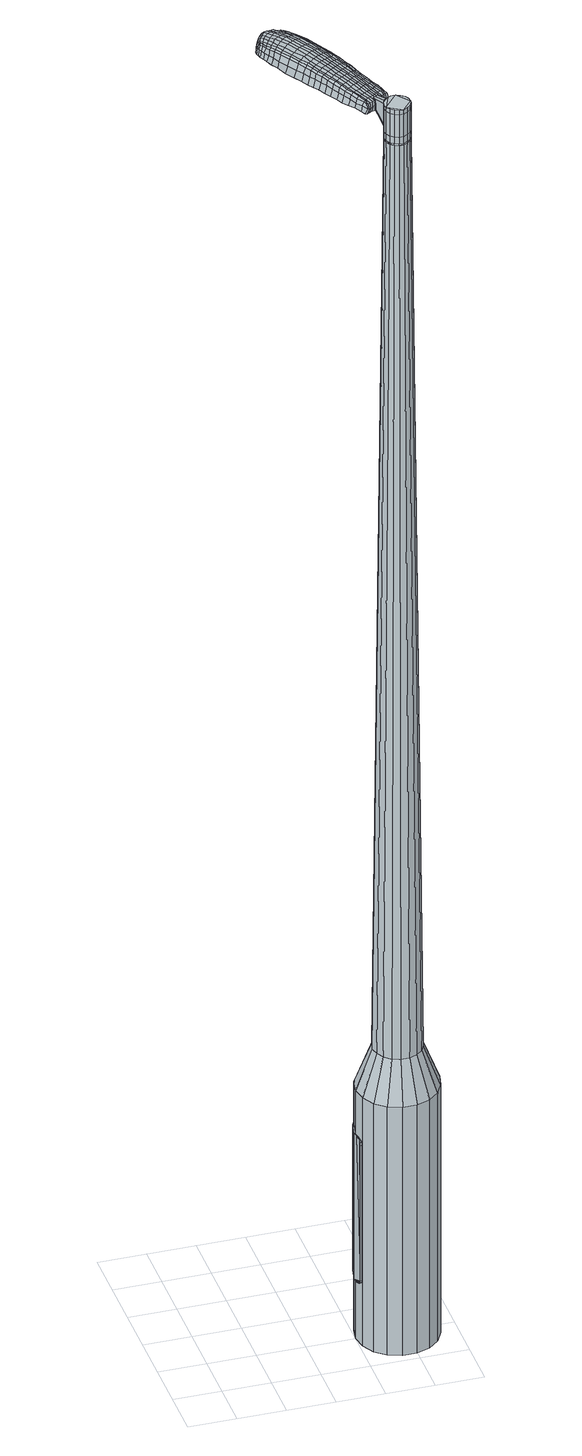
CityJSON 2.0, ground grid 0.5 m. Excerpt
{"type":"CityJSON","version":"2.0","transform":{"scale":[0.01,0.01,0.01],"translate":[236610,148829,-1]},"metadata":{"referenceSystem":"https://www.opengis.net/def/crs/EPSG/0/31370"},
"CityObjects":{
"object1":{"type":"GenericCityObject","attributes":{"cluster":226,"mean_distance_to_centroid":0.3,"new_centroid_x":236611.95,"new_centroid_y":148829.5,"mean_distance_to_camera":7.6,"H1":8.95,"H2":9.18,"Z_final":109.51,"cluster2":-1,"proj_x":236616.2,"proj_y":148827.03,"id_line":52829,"bearing_l":30.06,"distance":4.92,"orientation":"left","G_obj":120.06},"geometry":[{"type":"MultiSurface","lod":"2","boundaries":[[[0,1,2,3]],[[1,4,5,2]],[[4,6,7,5]],[[6,8,9,7]],[[8,10,11,9]],[[10,12,13,11]],[[12,14,15,13]],[[14,16,17,15]],[[16,18,19,17]],[[18,20,21,19]],[[20,22,23,21]],[[22,24,25,23]],[[24,26,27,25]],[[26,28,29,27]],[[28,30,31,29]],[[30,32,33,31]],[[32,34,35,33]],[[34,0,3,35]],[[36,37,38,39]],[[38,40,41,42]],[[41,43,42]],[[42,44,45,46]],[[45,47,46]],[[46,48,49,50]],[[49,51,50]],[[42,46,50,38]],[[50,52,39,38]],[[53,36,39]],[[2,5,7,35]],[[7,9,11,15]],[[11,13,15]],[[15,17,19,23]],[[19,21,23]],[[23,25,27,31]],[[27,29,31]],[[15,23,31,7]],[[31,33,35,7]],[[3,2,35]],[[1,0,54,55]],[[0,34,56,54]],[[34,32,57,56]],[[32,30,58,57]],[[30,28,59,58]],[[28,26,60,59]],[[26,24,61,60]],[[24,22,62,61]],[[22,20,63,62]],[[20,18,64,63]],[[18,16,65,64]],[[16,14,66,65]],[[14,12,67,66]],[[12,10,68,67]],[[10,8,69,68]],[[8,6,70,69]],[[6,4,71,70]],[[4,1,55,71]],[[55,54,72,73]],[[54,56,74,72]],[[56,57,75,74]],[[57,58,76,75]],[[58,59,77,76]],[[59,60,78,77]],[[60,61,79,78]],[[61,62,80,79]],[[62,63,81,80]],[[63,64,82,81]],[[64,65,83,82]],[[65,66,84,83]],[[66,67,85,84]],[[67,68,86,85]],[[68,69,87,86]],[[69,70,88,87]],[[70,71,89,88]],[[71,55,73,89]],[[90,91,92,93]],[[94,95,91,90]],[[75,96,95,94]],[[97,98,96,75]],[[77,99,98,97]],[[100,101,99,77]],[[79,102,101,100]],[[103,104,102,79]],[[105,106,104,103]],[[82,107,106,105]],[[108,109,107,82]],[[84,110,109,108]],[[111,112,110,84]],[[86,113,112,111]],[[114,115,113,86]],[[116,117,115,114]],[[118,119,117,116]],[[93,92,119,118]],[[120,121,122,123]],[[124,120,123,125]],[[126,124,125,127]],[[128,126,127,129]],[[130,128,129,131]],[[132,130,131,133]],[[134,132,133,135]],[[136,134,135,137]],[[138,136,137,139]],[[140,138,139,141]],[[142,140,141,143]],[[144,142,143,145]],[[146,144,145,147]],[[148,146,147,149]],[[150,148,149,151]],[[152,150,151,153]],[[73,72,90,93]],[[72,74,94,90]],[[74,75,94]],[[76,97,75]],[[76,77,97]],[[78,100,77]],[[78,79,100]],[[80,103,79]],[[80,81,105,103]],[[81,82,105]],[[83,108,82]],[[83,84,108]],[[85,111,84]],[[85,86,111]],[[87,114,86]],[[87,88,116,114]],[[88,89,118,116]],[[89,73,93,118]],[[154,155,92,91]],[[155,156,119,92]],[[156,157,117,119]],[[157,158,115,117]],[[158,113,115]],[[159,112,113]],[[159,110,112]],[[160,109,110]],[[160,107,109]],[[161,106,107]],[[161,162,104,106]],[[162,102,104]],[[163,101,102]],[[163,99,101]],[[164,98,99]],[[164,96,98]],[[165,95,96]],[[165,154,91,95]],[[39,52,152,166]],[[155,154,167,153]],[[53,39,166,121]],[[154,165,122,167]],[[36,53,121,120]],[[165,96,123,122]],[[37,36,120,124]],[[96,164,125,123]],[[38,37,124,126]],[[164,99,127,125]],[[40,38,126,128]],[[99,163,129,127]],[[41,40,128,130]],[[163,102,131,129]],[[43,41,130,132]],[[102,162,133,131]],[[42,43,132,134]],[[162,161,135,133]],[[44,42,134,136]],[[161,107,137,135]],[[45,44,136,138]],[[107,160,139,137]],[[47,45,138,140]],[[160,110,141,139]],[[46,47,140,142]],[[110,159,143,141]],[[48,46,142,144]],[[159,113,145,143]],[[49,48,144,146]],[[113,158,147,145]],[[51,49,146,148]],[[158,157,149,147]],[[50,51,148,150]],[[157,156,151,149]],[[52,50,150,152]],[[156,155,153,151]],[[152,153,168,169]],[[153,167,170,168]],[[167,122,171,170]],[[122,121,172,171]],[[121,166,173,172]],[[166,152,169,173]],[[174,175,176,177]],[[178,174,177,179]],[[174,178,180,181]],[[175,174,181,182]],[[183,184,185,186]],[[187,183,186,188]],[[183,187,189,190]],[[184,183,190,191]],[[192,193,194,195]],[[196,192,195,197]],[[192,196,198,199]],[[193,192,199,200]],[[201,202,203,204]],[[205,201,204,206]],[[201,205,207,208]],[[202,201,208,209]],[[210,211,212,213]],[[214,210,213,215]],[[210,214,216,217]],[[211,210,217,218]],[[219,220,221,222]],[[223,219,222,224]],[[219,223,225,226]],[[220,219,226,227]],[[228,229,230,231]],[[220,228,231,221]],[[228,220,227,232]],[[229,228,232,233]],[[234,235,236,237]],[[229,234,237,230]],[[234,229,233,238]],[[235,234,238,239]],[[240,178,179,241]],[[235,240,241,236]],[[240,235,239,242]],[[178,240,242,180]],[[243,244,245,246]],[[247,243,246,248]],[[243,247,249,250]],[[244,243,250,251]],[[252,253,254,255]],[[244,252,255,245]],[[252,244,251,256]],[[253,252,256,257]],[[258,259,260,261]],[[253,258,261,254]],[[258,253,257,262]],[[259,258,262,263]],[[264,265,266,267]],[[259,264,267,260]],[[264,259,263,268]],[[265,264,268,269]],[[270,175,182,271]],[[265,270,271,266]],[[270,265,269,272]],[[175,270,272,176]],[[273,274,275,276]],[[277,273,276,278]],[[273,277,279,280]],[[274,273,280,281]],[[282,283,284,285]],[[274,282,285,275]],[[282,274,281,286]],[[283,282,286,287]],[[288,289,290,291]],[[283,288,291,284]],[[288,283,287,292]],[[289,288,292,293]],[[294,187,188,295]],[[289,294,295,290]],[[294,289,293,296]],[[187,294,296,189]],[[297,298,299,300]],[[301,297,300,302]],[[297,301,303,304]],[[298,297,304,305]],[[306,307,308,309]],[[298,306,309,299]],[[306,298,305,310]],[[307,306,310,311]],[[312,313,314,315]],[[307,312,315,308]],[[312,307,311,316]],[[313,312,316,317]],[[318,319,320,321]],[[313,318,321,314]],[[318,313,317,322]],[[319,318,322,323]],[[324,184,191,325]],[[319,324,325,320]],[[324,319,323,326]],[[184,324,326,185]],[[327,213,212,328]],[[329,327,328,330]],[[327,329,331,332]],[[213,327,332,215]],[[333,329,330,334]],[[335,333,334,336]],[[333,335,337,338]],[[329,333,338,331]],[[339,335,336,340]],[[341,339,340,342]],[[339,341,343,344]],[[335,339,344,337]],[[345,341,342,346]],[[347,345,346,348]],[[345,347,349,350]],[[341,345,350,343]],[[351,347,348,352]],[[202,351,352,203]],[[351,202,209,353]],[[347,351,353,349]],[[354,355,200,199]],[[356,354,199,198]],[[354,356,357,358]],[[355,354,358,359]],[[360,361,359,358]],[[362,360,358,357]],[[360,362,363,364]],[[361,360,364,365]],[[366,367,365,364]],[[368,366,364,363]],[[366,368,369,370]],[[367,366,370,371]],[[372,373,371,370]],[[374,372,370,369]],[[372,374,207,205]],[[373,372,205,206]],[[375,376,377,378]],[[277,375,378,279]],[[375,277,278,379]],[[376,375,379,380]],[[381,196,197,382]],[[376,381,382,377]],[[381,376,380,383]],[[196,381,383,198]],[[384,385,386,387]],[[223,384,387,225]],[[384,223,224,388]],[[385,384,388,389]],[[390,391,392,393]],[[385,390,393,386]],[[390,385,389,394]],[[391,390,394,395]],[[396,193,200,397]],[[391,396,397,392]],[[396,391,395,398]],[[193,396,398,194]],[[399,400,401,402]],[[181,399,402,182]],[[399,181,180,403]],[[400,399,403,404]],[[405,406,407,408]],[[400,405,408,401]],[[405,400,404,409]],[[406,405,409,410]],[[411,204,203,412]],[[406,411,412,407]],[[411,406,410,413]],[[204,411,413,206]],[[414,415,416,417]],[[186,414,417,188]],[[414,186,185,418]],[[415,414,418,419]],[[420,208,207,421]],[[415,420,421,416]],[[420,415,419,422]],[[208,420,422,209]],[[423,424,425,426]],[[301,423,426,303]],[[423,301,302,427]],[[424,423,427,428]],[[429,214,215,430]],[[424,429,430,425]],[[429,424,428,431]],[[214,429,431,216]],[[432,433,434,435]],[[247,432,435,249]],[[432,247,248,436]],[[433,432,436,437]],[[438,439,440,441]],[[433,438,441,434]],[[438,433,437,442]],[[439,438,442,443]],[[444,211,218,445]],[[439,444,445,440]],[[444,439,443,446]],[[211,444,446,212]],[[447,448,437,436]],[[246,447,436,248]],[[447,246,245,449]],[[448,447,449,450]],[[451,452,443,442]],[[448,451,442,437]],[[451,448,450,453]],[[452,451,453,454]],[[455,328,212,446]],[[452,455,446,443]],[[455,452,454,456]],[[328,455,456,330]],[[457,458,459,460]],[[304,457,460,305]],[[457,304,303,426]],[[458,457,426,425]],[[461,332,331,462]],[[458,461,462,459]],[[461,458,425,430]],[[332,461,430,215]],[[463,464,450,449]],[[255,463,449,245]],[[463,255,254,465]],[[464,463,465,466]],[[467,468,454,453]],[[464,467,453,450]],[[467,464,466,469]],[[468,467,469,470]],[[471,334,330,456]],[[468,471,456,454]],[[471,468,470,472]],[[334,471,472,336]],[[473,474,475,476]],[[310,473,476,311]],[[473,310,305,460]],[[474,473,460,459]],[[477,338,337,478]],[[474,477,478,475]],[[477,474,459,462]],[[338,477,462,331]],[[479,480,466,465]],[[261,479,465,254]],[[479,261,260,481]],[[480,479,481,482]],[[483,484,470,469]],[[480,483,469,466]],[[483,480,482,485]],[[484,483,485,486]],[[487,340,336,472]],[[484,487,472,470]],[[487,484,486,488]],[[340,487,488,342]],[[489,490,491,492]],[[316,489,492,317]],[[489,316,311,476]],[[490,489,476,475]],[[493,344,343,494]],[[490,493,494,491]],[[493,490,475,478]],[[344,493,478,337]],[[495,496,482,481]],[[267,495,481,260]],[[495,267,266,497]],[[496,495,497,498]],[[499,500,486,485]],[[496,499,485,482]],[[499,496,498,501]],[[500,499,501,502]],[[503,346,342,488]],[[500,503,488,486]],[[503,500,502,504]],[[346,503,504,348]],[[505,506,507,508]],[[322,505,508,323]],[[505,322,317,492]],[[506,505,492,491]],[[509,350,349,510]],[[506,509,510,507]],[[509,506,491,494]],[[350,509,494,343]],[[511,512,498,497]],[[271,511,497,266]],[[511,271,182,402]],[[512,511,402,401]],[[513,514,502,501]],[[512,513,501,498]],[[513,512,401,408]],[[514,513,408,407]],[[515,352,348,504]],[[514,515,504,502]],[[515,514,407,412]],[[352,515,412,203]],[[516,517,419,418]],[[326,516,418,185]],[[516,326,323,508]],[[517,516,508,507]],[[518,353,209,422]],[[517,518,422,419]],[[518,517,507,510]],[[353,518,510,349]],[[519,520,380,379]],[[276,519,379,278]],[[519,276,275,521]],[[520,519,521,522]],[[523,356,198,383]],[[520,523,383,380]],[[523,520,522,524]],[[356,523,524,357]],[[525,526,527,528]],[[226,525,528,227]],[[525,226,225,387]],[[526,525,387,386]],[[529,530,531,532]],[[526,529,532,527]],[[529,526,386,393]],[[530,529,393,392]],[[533,355,359,534]],[[530,533,534,531]],[[533,530,392,397]],[[355,533,397,200]],[[535,536,522,521]],[[285,535,521,275]],[[535,285,284,537]],[[536,535,537,538]],[[539,362,357,524]],[[536,539,524,522]],[[539,536,538,540]],[[362,539,540,363]],[[541,542,543,544]],[[232,541,544,233]],[[541,232,227,528]],[[542,541,528,527]],[[545,546,547,548]],[[542,545,548,543]],[[545,542,527,532]],[[546,545,532,531]],[[549,361,365,550]],[[546,549,550,547]],[[549,546,531,534]],[[361,549,534,359]],[[551,552,538,537]],[[291,551,537,284]],[[551,291,290,553]],[[552,551,553,554]],[[555,368,363,540]],[[552,555,540,538]],[[555,552,554,556]],[[368,555,556,369]],[[557,558,559,560]],[[238,557,560,239]],[[557,238,233,544]],[[558,557,544,543]],[[561,562,563,564]],[[558,561,564,559]],[[561,558,543,548]],[[562,561,548,547]],[[565,367,371,566]],[[562,565,566,563]],[[565,562,547,550]],[[367,565,550,365]],[[567,568,554,553]],[[295,567,553,290]],[[567,295,188,417]],[[568,567,417,416]],[[569,374,369,556]],[[568,569,556,554]],[[569,568,416,421]],[[374,569,421,207]],[[570,571,404,403]],[[242,570,403,180]],[[570,242,239,560]],[[571,570,560,559]],[[572,573,410,409]],[[571,572,409,404]],[[572,571,559,564]],[[573,572,564,563]],[[574,373,206,413]],[[573,574,413,410]],[[574,573,563,566]],[[373,574,566,371]],[[575,576,577,578]],[[578,577,579,580]],[[581,579,577,582]],[[582,577,576,583]],[[584,585,586,587]],[[587,586,588,589]],[[590,588,586,591]],[[591,586,585,592]],[[593,594,595,596]],[[596,595,597,598]],[[599,597,595,600]],[[600,595,594,601]],[[602,603,604,605]],[[605,604,606,607]],[[608,606,604,609]],[[609,604,603,610]],[[611,612,613,614]],[[614,613,615,616]],[[617,615,613,618]],[[618,613,612,619]],[[620,621,622,623]],[[623,622,624,625]],[[626,624,622,627]],[[627,622,621,628]],[[629,630,631,632]],[[632,631,621,620]],[[628,621,631,633]],[[633,631,630,634]],[[635,636,637,638]],[[638,637,630,629]],[[634,630,637,639]],[[639,637,636,640]],[[580,579,641,642]],[[642,641,636,635]],[[640,636,641,643]],[[643,641,579,581]],[[644,645,646,647]],[[647,646,648,649]],[[650,648,646,651]],[[651,646,645,652]],[[653,654,655,656]],[[656,655,645,644]],[[652,645,655,657]],[[657,655,654,658]],[[659,660,661,662]],[[662,661,654,653]],[[658,654,661,663]],[[663,661,660,664]],[[665,666,667,668]],[[668,667,660,659]],[[664,660,667,669]],[[669,667,666,670]],[[583,576,671,672]],[[672,671,666,665]],[[670,666,671,673]],[[673,671,576,575]],[[674,675,676,677]],[[677,676,678,679]],[[680,678,676,681]],[[681,676,675,682]],[[683,684,685,686]],[[686,685,675,674]],[[682,675,685,687]],[[687,685,684,688]],[[689,690,691,692]],[[692,691,684,683]],[[688,684,691,693]],[[693,691,690,694]],[[589,588,695,696]],[[696,695,690,689]],[[694,690,695,697]],[[697,695,588,590]],[[698,699,700,701]],[[701,700,702,703]],[[704,702,700,705]],[[705,700,699,706]],[[707,708,709,710]],[[710,709,699,698]],[[706,699,709,711]],[[711,709,708,712]],[[713,714,715,716]],[[716,715,708,707]],[[712,708,715,717]],[[717,715,714,718]],[[719,720,721,722]],[[722,721,714,713]],[[718,714,721,723]],[[723,721,720,724]],[[592,585,725,726]],[[726,725,720,719]],[[724,720,725,727]],[[727,725,585,584]],[[611,614,728,729]],[[729,728,730,731]],[[732,730,728,733]],[[733,728,614,616]],[[731,730,734,735]],[[735,734,736,737]],[[738,736,734,739]],[[739,734,730,732]],[[737,736,740,741]],[[741,740,742,743]],[[744,742,740,745]],[[745,740,736,738]],[[743,742,746,747]],[[747,746,748,749]],[[750,748,746,751]],[[751,746,742,744]],[[749,748,752,753]],[[753,752,603,602]],[[610,603,752,754]],[[754,752,748,750]],[[601,755,756,600]],[[600,756,757,599]],[[758,757,756,759]],[[759,756,755,760]],[[760,761,762,759]],[[759,762,763,758]],[[764,763,762,765]],[[765,762,761,766]],[[766,767,768,765]],[[765,768,769,764]],[[770,769,768,771]],[[771,768,767,772]],[[772,773,774,771]],[[771,774,775,770]],[[608,775,774,606]],[[606,774,773,607]],[[776,777,778,779]],[[779,778,678,680]],[[679,678,778,780]],[[780,778,777,781]],[[598,597,782,783]],[[783,782,777,776]],[[781,777,782,784]],[[784,782,597,599]],[[785,786,787,788]],[[788,787,624,626]],[[625,624,787,789]],[[789,787,786,790]],[[791,792,793,794]],[[794,793,786,785]],[[790,786,793,795]],[[795,793,792,796]],[[601,594,797,798]],[[798,797,792,791]],[[796,792,797,799]],[[799,797,594,593]],[[800,801,802,803]],[[803,802,582,583]],[[581,582,802,804]],[[804,802,801,805]],[[806,807,808,809]],[[809,808,801,800]],[[805,801,808,810]],[[810,808,807,811]],[[602,605,812,813]],[[813,812,807,806]],[[811,807,812,814]],[[814,812,605,607]],[[815,816,817,818]],[[818,817,587,589]],[[584,587,817,819]],[[819,817,816,820]],[[608,609,821,822]],[[822,821,816,815]],[[820,816,821,823]],[[823,821,609,610]],[[824,825,702,826]],[[826,702,704]],[[703,702,825,827]],[[616,615,828,829]],[[829,828,825,824]],[[827,825,828,830]],[[830,828,615,617]],[[831,832,833,834]],[[834,833,648,650]],[[649,648,833,835]],[[835,833,832,836]],[[837,838,839,840]],[[840,839,832,831]],[[836,832,839,841]],[[841,839,838,842]],[[619,612,843,844]],[[844,843,838,837]],[[842,838,843,845]],[[845,843,612,611]],[[836,846,847,835]],[[835,847,647,649]],[[644,647,847,848]],[[848,847,846,849]],[[842,850,851,841]],[[841,851,846,836]],[[849,846,851,852]],[[852,851,850,853]],[[611,729,854,845]],[[845,854,850,842]],[[853,850,854,855]],[[855,854,729,731]],[[856,857,858,859]],[[859,858,705,706]],[[704,705,858,826]],[[826,858,857,824]],[[732,733,860,861]],[[861,860,857,856]],[[824,857,860,829]],[[829,860,733,616]],[[849,862,863,848]],[[848,863,656,644]],[[653,656,863,864]],[[863,862,864]],[[853,865,866,852]],[[852,866,862,849]],[[864,862,866,867]],[[867,866,865,868]],[[731,735,869,855]],[[855,869,865,853]],[[868,865,869,870]],[[870,869,735,737]],[[871,872,873,874]],[[874,873,711,712]],[[706,711,873,859]],[[859,873,872,856]],[[738,739,875,876]],[[876,875,872,871]],[[856,872,875,861]],[[861,875,739,732]],[[877,878,864]],[[864,878,662,653]],[[659,662,878,879]],[[879,878,877,880]],[[868,881,882,867]],[[867,882,877,864]],[[880,877,882,883]],[[883,882,881,884]],[[737,741,885,870]],[[870,885,881,868]],[[884,881,885,886]],[[886,885,741,743]],[[887,888,889,890]],[[890,889,717,718]],[[712,717,889,874]],[[874,889,888,871]],[[744,745,891,892]],[[892,891,888,887]],[[871,888,891,876]],[[876,891,745,738]],[[880,893,894,879]],[[879,894,668,659]],[[665,668,894,895]],[[895,894,893,896]],[[884,897,898,883]],[[883,898,893,880]],[[896,893,898,899]],[[899,898,897,900]],[[743,747,901,886]],[[886,901,897,884]],[[900,897,901,902]],[[902,901,747,749]],[[903,904,905,906]],[[906,905,723,724]],[[718,723,905,890]],[[890,905,904,887]],[[750,751,907,908]],[[908,907,904,903]],[[887,904,907,892]],[[892,907,751,744]],[[896,909,910,895]],[[895,910,672,665]],[[583,672,910,803]],[[803,910,909,800]],[[900,911,912,899]],[[899,912,909,896]],[[800,909,912,809]],[[809,912,911,806]],[[749,753,913,902]],[[902,913,911,900]],[[806,911,913,813]],[[813,913,753,602]],[[820,914,915,819]],[[819,915,727,584]],[[724,727,915,906]],[[906,915,914,903]],[[610,754,916,823]],[[823,916,914,820]],[[903,914,916,908]],[[908,916,754,750]],[[781,917,918,780]],[[780,918,677,679]],[[674,677,918,919]],[[919,918,917,920]],[[599,757,921,784]],[[784,921,917,781]],[[920,917,921,922]],[[922,921,757,758]],[[923,924,925,926]],[[926,925,627,628]],[[626,627,925,788]],[[788,925,924,785]],[[927,928,929,930]],[[930,929,924,923]],[[785,924,929,794]],[[794,929,928,791]],[[760,755,931,932]],[[932,931,928,927]],[[791,928,931,798]],[[798,931,755,601]],[[920,933,934,919]],[[919,934,686,674]],[[683,686,934,935]],[[935,934,933,936]],[[758,763,937,922]],[[922,937,933,920]],[[936,933,937,938]],[[938,937,763,764]],[[939,940,941,942]],[[942,941,633,634]],[[628,633,941,926]],[[926,941,940,923]],[[943,944,945,946]],[[946,945,940,939]],[[923,940,945,930]],[[930,945,944,927]],[[766,761,947,948]],[[948,947,944,943]],[[927,944,947,932]],[[932,947,761,760]],[[936,949,950,935]],[[935,950,692,683]],[[689,692,950,951]],[[951,950,949,952]],[[764,769,953,938]],[[938,953,949,936]],[[952,949,953,954]],[[954,953,769,770]],[[955,956,957,958]],[[958,957,639,640]],[[634,639,957,942]],[[942,957,956,939]],[[959,960,961,962]],[[962,961,956,955]],[[939,956,961,946]],[[946,961,960,943]],[[772,767,963,964]],[[964,963,960,959]],[[943,960,963,948]],[[948,963,767,766]],[[952,965,966,951]],[[951,966,696,689]],[[589,696,966,818]],[[818,966,965,815]],[[770,775,967,954]],[[954,967,965,952]],[[815,965,967,822]],[[822,967,775,608]],[[805,968,969,804]],[[804,969,643,581]],[[640,643,969,958]],[[958,969,968,955]],[[811,970,971,810]],[[810,971,968,805]],[[955,968,971,962]],[[962,971,970,959]],[[607,773,972,814]],[[814,972,970,811]],[[959,970,972,964]],[[964,972,773,772]],[[575,578,177,176]],[[578,580,179,177]],[[590,591,190,189]],[[591,592,191,190]],[[593,596,195,194]],[[596,598,197,195]],[[617,618,217,216]],[[618,619,218,217]],[[620,623,222,221]],[[623,625,224,222]],[[629,632,231,230]],[[632,620,221,231]],[[635,638,237,236]],[[638,629,230,237]],[[580,642,241,179]],[[642,635,236,241]],[[650,651,250,249]],[[651,652,251,250]],[[652,657,256,251]],[[657,658,257,256]],[[658,663,262,257]],[[663,664,263,262]],[[664,669,268,263]],[[669,670,269,268]],[[670,673,272,269]],[[673,575,176,272]],[[680,681,280,279]],[[681,682,281,280]],[[682,687,286,281]],[[687,688,287,286]],[[688,693,292,287]],[[693,694,293,292]],[[694,697,296,293]],[[697,590,189,296]],[[698,701,300,299]],[[701,703,302,300]],[[707,710,309,308]],[[710,698,299,309]],[[713,716,315,314]],[[716,707,308,315]],[[719,722,321,320]],[[722,713,314,321]],[[592,726,325,191]],[[726,719,320,325]],[[776,779,378,377]],[[779,680,279,378]],[[598,783,382,197]],[[783,776,377,382]],[[625,789,388,224]],[[789,790,389,388]],[[790,795,394,389]],[[795,796,395,394]],[[796,799,398,395]],[[799,593,194,398]],[[703,427,302]],[[703,827,428,427]],[[827,830,431,428]],[[830,617,216,431]],[[831,834,435,434]],[[834,650,249,435]],[[837,840,441,440]],[[840,831,434,441]],[[619,844,445,218]],[[844,837,440,445]],[[973,974,975,976]],[[977,978,976,975]],[[979,980,981,982]],[[983,984,985,986]],[[974,987,988,975]],[[989,977,975,988]],[[990,979,982,991]],[[992,993,984,983]],[[987,994,995,988]],[[995,996,989,988]],[[997,990,991,998]],[[999,993,992,1000]],[[994,1001,1002,995]],[[1002,1003,996,995]],[[1004,997,998,1005]],[[1006,999,1000,1007]],[[1008,1009,1010,1011]],[[1012,1013,1009,1008]],[[1012,1014,1015,1013]],[[1014,1016,1017,1015]],[[1018,1019,1020,1021]],[[1022,1023,1019,1018]],[[1024,1025,1023,1022]],[[1026,1027,1025,1024]],[[1021,1010,1009,1018]],[[1018,1009,1013,1022]],[[1013,1015,1024,1022]],[[1015,1017,1026,1024]],[[982,981,978,977]],[[991,982,977,989]],[[996,998,991,989]],[[1003,1005,998,996]],[[983,986,980,979]],[[992,983,979,990]],[[1000,992,990,997]],[[1007,1000,997,1004]],[[984,1008,1011,985]],[[993,1012,1008,984]],[[1014,1012,993,999]],[[1016,1014,999,1006]],[[1028,1029,1030,1031]],[[1030,1032,1033,1034]],[[1030,1034,1035,1036]],[[1030,1036,1031]],[[1037,1028,1031,1038]],[[1039,1038,1031,1040]],[[1041,1040,1031]],[[1042,1030,1029,1043]],[[1044,1042,1043,1045]],[[1046,1044,1045,1047]],[[1048,1046,1047,1049]],[[1050,1048,1049,1051]],[[1051,1052,1053,1054]],[[1051,1054,1055,1056]],[[1051,1056,1057,1058]],[[1057,1059,1060,1061]],[[1057,1061,1062,1063]],[[1057,1063,1058]],[[1051,1058,1050]],[[1064,1065,1029,1028]],[[1066,1067,1032,1030]],[[1068,1069,1041,1031]],[[1065,1070,1043,1029]],[[1071,1066,1030,1042]],[[1070,1072,1045,1043]],[[1073,1071,1042,1044]],[[1072,1074,1047,1045]],[[1075,1073,1044,1046]],[[1074,1076,1049,1047]],[[1077,1075,1046,1048]],[[1076,1078,1051,1049]],[[1079,1077,1048,1050]],[[1078,1080,1052,1051]],[[1081,1082,1059,1057]],[[1083,1079,1050,1058]],[[1053,1052,1080,1084]],[[1054,1053,1084,1085]],[[1055,1054,1085,1086]],[[1056,1055,1086,1087]],[[1057,1056,1087,1081]],[[1088,1064,1028,1037]],[[1089,1088,1037,1038]],[[1090,1089,1038,1039]],[[1091,1090,1039,1040]],[[1069,1091,1040,1041]],[[1033,1032,1067,1092]],[[1060,1059,1082,1093]],[[1034,1033,1092,1094]],[[1035,1034,1094,1095]],[[1036,1035,1095,1096]],[[1031,1036,1096,1068]],[[1061,1060,1093,1097]],[[1062,1061,1097,1098]],[[1063,1062,1098,1099]],[[1058,1063,1099,1083]]]}]}
},
"vertices":[
[171,87,384],[185,92,384],[185,92,96],[171,87,96],[200,92,384],[200,92,96],[214,87,384],[214,87,96],[225,78,384],[225,78,96],[232,65,384],[232,65,96],[235,50,384],[235,50,96],[232,36,384],[232,36,96],[225,23,384],[225,23,96],[214,14,384],[214,14,96],[200,9,384],[200,9,96],[185,9,384],[185,9,96],[171,14,384],[171,14,96],[160,23,384],[160,23,96],[153,36,384],[153,36,96],[150,50,384],[150,50,96],[153,65,384],[153,65,96],[160,77,384],[160,77,96],[180,55,1524],[179,50,1524],[180,46,1524],[186,62,1524],[182,42,1524],[186,39,1524],[195,37,1524],[190,37,1524],[199,39,1524],[203,42,1524],[206,50,1524],[205,46,1524],[205,55,1524],[203,59,1524],[195,64,1524],[199,62,1524],[190,64,1524],[182,59,1524],[180,72,429],[188,75,429],[173,66,429],[169,59,429],[167,50,429],[169,42,429],[173,34,429],[180,28,429],[188,25,429],[197,25,429],[205,28,429],[212,34,429],[216,42,429],[218,50,429],[216,59,429],[212,66,429],[205,72,429],[197,75,429],[186,62,1483],[190,64,1483],[182,59,1483],[180,55,1483],[179,50,1483],[180,46,1483],[182,42,1483],[186,39,1483],[190,37,1483],[195,37,1483],[199,39,1483],[203,42,1483],[205,46,1483],[206,50,1483],[205,55,1483],[203,59,1483],[199,62,1483],[195,64,1483],[186,61,1483],[186,61,1485],[190,63,1485],[190,63,1483],[183,59,1483],[183,59,1485],[180,55,1485],[180,50,1483],[180,50,1485],[180,46,1485],[183,42,1483],[183,42,1485],[186,39,1485],[190,38,1483],[190,38,1485],[195,38,1483],[195,38,1485],[199,39,1485],[202,42,1483],[202,42,1485],[205,46,1485],[205,50,1483],[205,50,1485],[205,55,1485],[202,59,1483],[202,59,1485],[199,61,1483],[199,61,1485],[195,63,1483],[195,63,1485],[180,55,1519],[182,59,1519],[182,59,1493],[180,55,1493],[179,50,1519],[179,50,1493],[180,46,1519],[180,46,1493],[182,42,1519],[182,42,1493],[186,39,1519],[186,39,1493],[190,37,1519],[190,37,1493],[195,37,1519],[195,37,1493],[199,39,1519],[199,39,1493],[203,42,1519],[203,42,1493],[205,46,1519],[205,46,1493],[206,50,1519],[206,50,1493],[205,55,1519],[205,55,1493],[203,59,1519],[203,59,1493],[199,62,1519],[199,62,1493],[195,64,1519],[195,64,1493],[190,64,1519],[190,64,1493],[186,62,1485],[190,64,1485],[195,64,1485],[199,62,1485],[203,59,1485],[206,50,1485],[203,42,1485],[195,37,1485],[190,37,1485],[182,42,1485],[179,50,1485],[182,59,1485],[186,62,1519],[186,62,1493],[179,80,1513],[179,80,1518],[176,78,1513],[174,76,1513],[174,76,1518],[176,78,1518],[156,152,1519],[160,146,1518],[160,148,1509],[157,154,1510],[152,160,1519],[153,161,1510],[151,158,1526],[155,150,1525],[159,144,1525],[123,133,1519],[127,127,1518],[128,127,1525],[125,133,1525],[118,140,1519],[120,140,1526],[116,141,1510],[121,133,1510],[125,127,1509],[101,205,1519],[104,207,1519],[104,208,1513],[101,206,1513],[98,202,1519],[98,203,1513],[99,201,1524],[102,204,1524],[105,206,1524],[138,141,1530],[142,135,1529],[145,136,1529],[141,143,1530],[134,149,1531],[137,151,1531],[131,147,1530],[135,139,1530],[139,133,1529],[179,71,1512],[181,73,1512],[181,74,1517],[178,72,1517],[176,70,1512],[176,71,1517],[176,70,1506],[179,72,1506],[181,73,1506],[125,203,1519],[127,200,1519],[128,201,1512],[126,204,1512],[124,204,1518],[124,206,1512],[123,203,1522],[124,202,1523],[127,199,1524],[130,196,1519],[134,191,1519],[134,193,1512],[131,198,1512],[129,195,1524],[133,190,1525],[137,186,1519],[141,180,1519],[141,182,1511],[137,188,1511],[136,185,1526],[140,178,1526],[147,170,1519],[147,172,1510],[146,168,1526],[190,86,1513],[186,93,1513],[186,92,1518],[189,85,1517],[192,81,1512],[191,81,1516],[192,82,1506],[190,87,1507],[187,94,1507],[183,100,1514],[179,106,1515],[179,105,1520],[182,98,1519],[183,101,1507],[180,108,1507],[176,113,1515],[173,120,1516],[172,118,1522],[175,112,1521],[177,115,1508],[173,121,1508],[169,126,1517],[166,133,1517],[165,131,1524],[169,125,1523],[170,128,1508],[167,135,1509],[163,139,1518],[162,138,1524],[164,141,1509],[94,185,1519],[95,182,1519],[97,183,1524],[95,186,1523],[93,188,1518],[94,188,1522],[92,188,1512],[93,186,1512],[94,182,1512],[97,178,1519],[100,173,1519],[101,173,1525],[99,178,1524],[96,178,1512],[98,173,1512],[103,167,1519],[106,160,1519],[108,160,1526],[104,167,1526],[101,168,1511],[105,161,1511],[112,150,1519],[114,150,1526],[110,151,1510],[163,71,1513],[159,77,1513],[158,78,1507],[162,71,1507],[167,66,1512],[165,67,1506],[167,68,1516],[165,71,1517],[160,77,1518],[155,84,1514],[151,90,1515],[149,90,1507],[153,84,1507],[156,84,1519],[152,90,1520],[147,96,1515],[143,102,1516],[141,103,1508],[145,96,1508],[148,96,1521],[144,102,1522],[139,109,1517],[135,115,1517],[133,115,1509],[137,109,1508],[140,109,1523],[136,115,1524],[131,121,1518],[129,121,1509],[132,121,1524],[176,77,1519],[178,78,1519],[172,84,1520],[174,85,1520],[169,82,1520],[173,76,1519],[168,90,1522],[171,91,1522],[165,96,1523],[167,98,1523],[162,95,1523],[166,88,1521],[161,103,1524],[163,104,1524],[157,109,1525],[160,111,1525],[154,108,1525],[158,101,1524],[153,116,1526],[156,117,1526],[150,122,1527],[152,124,1527],[147,120,1527],[150,114,1526],[146,128,1528],[149,130,1528],[143,127,1528],[104,201,1527],[107,203,1527],[101,198,1526],[103,195,1527],[106,197,1528],[109,199,1528],[109,192,1529],[112,194,1529],[106,189,1528],[109,183,1530],[113,185,1530],[116,187,1530],[116,179,1531],[120,181,1531],[113,177,1530],[118,169,1531],[121,171,1531],[124,173,1531],[127,160,1531],[130,162,1531],[124,158,1531],[93,190,1518],[94,193,1519],[93,193,1513],[92,190,1513],[95,189,1523],[95,192,1523],[96,198,1519],[95,198,1513],[97,197,1524],[122,206,1518],[119,207,1518],[119,205,1523],[122,204,1523],[122,207,1513],[120,208,1513],[116,208,1519],[112,208,1519],[112,207,1524],[116,206,1523],[116,209,1513],[112,209,1513],[108,208,1519],[109,207,1524],[108,209,1513],[154,149,1528],[152,149,1528],[156,142,1528],[158,143,1527],[150,157,1528],[148,156,1529],[150,147,1529],[147,146,1530],[151,139,1529],[153,141,1528],[146,155,1529],[143,154,1530],[144,144,1530],[148,138,1529],[140,152,1531],[126,133,1528],[128,135,1529],[123,142,1529],[121,141,1528],[130,127,1527],[132,129,1528],[131,137,1529],[127,145,1530],[135,131,1528],[169,65,1512],[170,66,1512],[170,68,1517],[168,67,1517],[167,66,1506],[169,67,1506],[173,68,1512],[173,69,1517],[172,69,1506],[192,79,1512],[190,78,1512],[191,79,1506],[192,80,1506],[191,79,1517],[189,79,1517],[188,77,1512],[186,75,1512],[186,76,1506],[188,78,1506],[187,78,1517],[185,76,1517],[184,74,1512],[183,75,1506],[183,75,1517],[188,84,1519],[187,83,1519],[185,91,1520],[183,90,1520],[185,82,1519],[182,81,1519],[181,89,1520],[179,87,1520],[180,80,1519],[177,86,1520],[166,71,1519],[167,72,1519],[163,79,1520],[162,78,1520],[170,74,1519],[166,80,1520],[181,97,1521],[180,97,1521],[178,104,1522],[176,103,1522],[178,95,1521],[175,94,1521],[174,102,1522],[172,101,1523],[173,93,1522],[169,99,1523],[158,84,1521],[159,85,1521],[155,91,1522],[154,90,1522],[162,87,1521],[159,93,1522],[174,111,1523],[173,110,1523],[171,117,1524],[169,116,1524],[171,108,1523],[168,107,1524],[167,115,1525],[165,114,1525],[166,106,1524],[162,112,1525],[150,97,1523],[152,98,1523],[148,104,1524],[146,103,1524],[155,99,1524],[151,106,1525],[168,124,1525],[166,123,1525],[164,130,1526],[163,129,1526],[164,122,1526],[161,120,1526],[160,128,1527],[158,127,1527],[158,119,1526],[155,125,1527],[142,109,1525],[144,110,1525],[140,116,1526],[138,115,1526],[147,112,1526],[143,118,1527],[161,137,1527],[159,136,1527],[157,135,1527],[154,133,1528],[151,132,1528],[134,121,1527],[136,122,1527],[139,124,1528],[96,187,1525],[96,190,1525],[97,184,1526],[98,187,1526],[98,194,1526],[100,191,1527],[123,202,1525],[121,203,1525],[123,200,1526],[125,199,1525],[117,204,1525],[114,205,1526],[116,201,1527],[120,201,1526],[110,204,1526],[113,200,1527],[99,179,1526],[101,182,1527],[102,174,1527],[103,176,1528],[103,185,1528],[106,179,1529],[128,195,1526],[126,196,1527],[129,190,1528],[131,190,1527],[123,196,1527],[119,196,1528],[123,190,1529],[126,190,1528],[116,195,1528],[119,189,1530],[105,168,1528],[107,170,1529],[109,161,1528],[111,163,1529],[109,173,1529],[114,166,1530],[134,185,1528],[132,185,1528],[137,177,1529],[139,178,1528],[130,184,1529],[126,184,1530],[131,176,1530],[134,177,1530],[123,182,1530],[127,175,1531],[115,151,1529],[117,153,1529],[120,155,1530],[144,168,1528],[142,167,1529],[140,166,1530],[137,165,1530],[134,163,1531],[158,147,1509],[158,145,1518],[155,151,1518],[155,153,1509],[150,159,1519],[151,161,1510],[150,157,1525],[154,150,1525],[157,143,1525],[130,128,1525],[128,128,1518],[124,134,1518],[126,134,1525],[120,141,1519],[122,141,1525],[118,142,1510],[122,134,1509],[126,128,1509],[105,206,1513],[105,205,1519],[103,203,1519],[102,204,1513],[100,201,1519],[99,201,1513],[101,200,1524],[103,202,1524],[106,204,1524],[145,137,1528],[142,135,1528],[138,141,1529],[141,143,1529],[134,149,1529],[137,151,1529],[131,147,1529],[135,140,1529],[139,133,1528],[180,75,1516],[180,75,1512],[178,73,1512],[178,74,1516],[175,72,1512],[175,73,1516],[175,72,1506],[177,74,1506],[180,75,1506],[127,200,1512],[126,199,1519],[124,201,1518],[125,203,1512],[123,203,1518],[123,204,1512],[122,202,1522],[123,200,1523],[125,198,1523],[133,192,1512],[132,190,1519],[129,195,1519],[129,196,1512],[128,194,1524],[131,189,1525],[140,181,1511],[139,179,1519],[135,185,1519],[136,187,1511],[134,184,1525],[138,177,1526],[145,169,1519],[145,171,1510],[144,167,1526],[184,91,1518],[184,92,1513],[188,85,1513],[187,84,1517],[190,81,1512],[189,81,1515],[190,82,1506],[188,87,1506],[185,93,1507],[177,104,1520],[178,105,1514],[181,99,1514],[180,98,1519],[182,100,1507],[178,107,1507],[170,117,1522],[171,119,1516],[174,112,1515],[174,111,1521],[175,114,1508],[172,121,1508],[164,130,1523],[164,132,1517],[168,125,1516],[167,124,1522],[168,127,1508],[165,134,1508],[161,138,1517],[160,137,1524],[162,140,1509],[99,183,1523],[97,183,1519],[96,186,1518],[97,186,1523],[95,188,1518],[96,188,1522],[94,188,1512],[94,186,1512],[96,183,1512],[103,174,1525],[102,173,1519],[99,179,1519],[101,179,1524],[98,179,1512],[100,174,1512],[110,161,1526],[108,161,1519],[104,168,1519],[106,168,1525],[103,169,1511],[106,162,1511],[114,151,1519],[116,151,1526],[112,152,1510],[159,79,1507],[161,79,1513],[165,72,1513],[163,73,1506],[168,68,1512],[167,68,1506],[168,69,1515],[166,72,1517],[162,78,1518],[151,91,1507],[152,91,1514],[157,85,1514],[155,85,1507],[158,85,1519],[154,91,1520],[142,104,1508],[144,104,1516],[148,97,1515],[147,98,1508],[150,97,1521],[146,103,1522],[134,116,1508],[136,116,1517],[140,110,1516],[138,110,1508],[142,110,1522],[138,116,1523],[132,122,1517],[130,122,1509],[134,122,1524],[175,78,1518],[177,79,1518],[172,84,1519],[174,85,1519],[169,83,1519],[173,77,1518],[168,91,1520],[170,92,1520],[164,97,1521],[167,98,1521],[162,95,1521],[165,89,1520],[161,103,1523],[163,105,1523],[157,110,1524],[159,111,1524],[154,108,1524],[158,102,1523],[153,116,1525],[156,118,1525],[149,123,1526],[152,124,1526],[146,121,1526],[150,115,1525],[146,129,1527],[148,130,1527],[143,127,1527],[107,202,1526],[104,200,1526],[102,198,1525],[104,194,1526],[106,197,1526],[109,198,1526],[112,193,1528],[109,191,1528],[107,189,1527],[110,183,1528],[113,185,1529],[116,187,1529],[120,181,1530],[117,179,1530],[114,177,1529],[118,169,1530],[121,171,1530],[124,173,1530],[130,162,1530],[127,160,1530],[124,158,1530],[95,193,1513],[96,192,1518],[95,190,1518],[94,190,1512],[97,189,1523],[97,191,1523],[98,197,1519],[97,197,1513],[99,196,1523],[119,203,1523],[119,205,1518],[121,204,1518],[121,202,1523],[122,205,1512],[119,206,1512],[113,205,1523],[112,206,1519],[116,206,1519],[116,204,1523],[116,207,1513],[112,207,1513],[109,206,1519],[109,205,1524],[108,207,1513],[155,142,1527],[152,149,1527],[153,149,1527],[156,143,1526],[149,156,1527],[148,156,1528],[150,140,1528],[147,146,1528],[149,147,1528],[153,141,1527],[145,155,1528],[142,154,1529],[144,145,1529],[147,138,1528],[139,152,1529],[124,143,1528],[128,135,1527],[127,134,1527],[123,142,1527],[131,128,1526],[132,129,1527],[132,137,1528],[127,145,1528],[135,131,1527],[169,69,1516],[169,68,1512],[168,69,1516],[168,69,1506],[172,70,1512],[172,71,1516],[171,71,1506],[189,81,1506],[189,80,1512],[190,80,1512],[190,81,1506],[189,80,1516],[188,80,1516],[185,78,1506],[185,77,1512],[187,79,1512],[187,80,1506],[186,79,1516],[184,78,1516],[183,76,1512],[182,77,1506],[182,77,1516],[186,84,1518],[187,84,1518],[183,91,1519],[183,90,1519],[182,82,1518],[184,83,1518],[181,89,1519],[178,88,1519],[180,80,1518],[176,87,1519],[163,79,1519],[167,73,1518],[166,73,1518],[162,79,1519],[170,75,1518],[166,81,1519],[179,97,1520],[180,97,1520],[176,104,1521],[175,94,1520],[177,96,1520],[174,102,1521],[171,101,1521],[173,93,1520],[169,100,1521],[155,92,1521],[159,86,1520],[158,85,1520],[154,91,1521],[162,87,1520],[158,94,1521],[172,110,1522],[173,110,1522],[170,117,1523],[169,117,1523],[168,107,1522],[170,109,1522],[167,115,1523],[164,114,1524],[165,106,1523],[162,113,1524],[148,104,1523],[151,98,1522],[150,98,1522],[146,104,1523],[155,100,1522],[151,106,1523],[165,123,1524],[166,123,1524],[163,130,1525],[162,130,1525],[161,120,1525],[163,122,1524],[160,128,1525],[157,127,1526],[158,119,1525],[154,125,1526],[140,117,1525],[144,111,1524],[143,110,1524],[139,116,1525],[147,113,1524],[143,119,1525],[158,136,1526],[159,136,1526],[154,133,1527],[156,135,1526],[151,132,1527],[136,123,1526],[135,122,1526],[139,125,1526],[98,190,1524],[97,187,1524],[99,184,1525],[99,186,1525],[100,194,1525],[101,190,1525],[122,199,1525],[120,202,1524],[122,201,1524],[124,198,1525],[116,200,1526],[114,203,1525],[117,203,1524],[119,200,1525],[110,203,1525],[112,199,1526],[102,182,1526],[101,180,1526],[104,174,1526],[104,176,1527],[104,185,1526],[107,179,1527],[129,189,1527],[125,195,1526],[127,194,1526],[130,189,1526],[122,189,1528],[119,195,1527],[122,195,1526],[126,189,1527],[116,194,1527],[119,188,1528],[107,170,1527],[107,169,1527],[111,162,1527],[112,163,1528],[110,173,1528],[114,166,1529],[136,177,1528],[132,184,1527],[133,184,1527],[137,177,1527],[130,176,1529],[126,183,1529],[129,184,1528],[133,176,1528],[123,182,1529],[127,174,1530],[118,153,1528],[116,152,1528],[121,156,1529],[142,167,1528],[143,167,1528],[136,165,1529],[139,166,1529],[133,163,1530],[190,82,1508],[185,78,1508],[169,107,1509],[176,111,1509],[159,126,1510],[167,130,1510],[140,161,1512],[148,165,1512],[157,150,1511],[149,145,1511],[131,176,1513],[124,188,1514],[131,192,1514],[139,181,1513],[179,75,1508],[162,103,1509],[152,122,1510],[132,156,1512],[141,140,1511],[123,171,1513],[116,183,1514],[173,71,1508],[156,99,1509],[144,117,1510],[124,151,1512],[133,136,1511],[108,179,1514],[115,167,1513],[167,68,1508],[149,95,1509],[137,113,1510],[116,147,1512],[125,131,1511],[101,174,1514],[107,162,1513],[117,199,1514],[113,202,1514],[119,206,1514],[124,203,1514],[109,195,1514],[107,199,1514],[102,190,1514],[101,195,1514],[95,186,1514],[95,192,1514],[108,205,1515],[104,206,1515],[105,207,1515],[112,207,1515],[105,203,1515],[103,206,1515],[101,201,1515],[102,205,1515],[97,199,1515],[101,205,1515],[150,47,334],[149,51,334],[149,51,165],[151,37,171],[150,47,165],[150,44,165],[151,41,166],[151,39,167],[151,38,169],[150,44,334],[151,41,333],[151,39,332],[151,38,331],[151,37,328],[152,66,165],[152,66,334],[159,79,165],[159,79,334],[171,88,165],[171,88,334],[185,93,165],[185,93,334],[200,94,165],[200,94,334],[204,92,334],[207,91,334],[210,90,333],[212,89,332],[213,89,331],[214,89,328],[204,92,165],[214,89,171],[213,89,169],[212,89,167],[210,90,166],[207,91,165],[152,48,334],[152,51,334],[152,51,165],[152,48,165],[154,38,171],[154,38,328],[154,65,334],[154,65,165],[161,77,334],[161,77,165],[172,86,334],[172,86,165],[185,91,334],[185,91,165],[199,91,334],[199,91,165],[203,90,334],[213,86,328],[213,86,171],[203,90,165],[206,88,334],[209,87,333],[211,87,332],[212,86,331],[153,44,334],[153,41,333],[154,39,332],[154,38,331],[153,44,165],[212,86,169],[153,41,166],[154,39,167],[154,38,169],[211,87,167],[209,87,166],[206,88,165]
]}
